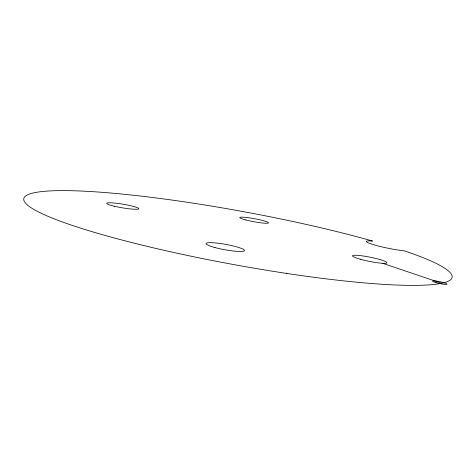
<?xml version="1.0" encoding="UTF-8"?>
<svg xmlns="http://www.w3.org/2000/svg" width="476" height="476" viewBox="0 0 476 476"><rect width="100%" height="100%" fill="white"/><g stroke="black" fill="none" stroke-linecap="round" stroke-linejoin="round"><path stroke-width="0.71" d="M382.644 263.311L441.734 283.268M435.998 282.631A7.33 0.94 12.1 0 0 446.964 284.166A7.33 0.94 12.1 0 0 436.433 281.06A7.33 0.94 12.1 0 0 435.998 282.631M360.713 259.349A17.541 2.124 11.4 0 0 386.928 262.794A17.541 2.124 11.4 0 0 361.576 255.767A17.541 2.124 11.4 0 0 360.713 259.349M245.866 219.96A14.625 1.529 10.5 0 0 268.47 222.964A14.625 1.529 10.5 0 0 248.097 217.687A14.625 1.529 10.5 0 0 245.866 219.96M114.448 206.257A16.279 1.845 9.5 0 0 138.814 208.732A16.279 1.845 9.5 0 0 115.019 203.109A16.279 1.845 9.5 0 0 114.448 206.257M214.938 247.55A19.522 2.719 10.3 0 0 244.485 250.608A19.522 2.719 10.3 0 0 216.449 243.034A19.522 2.719 10.3 0 0 214.938 247.55M286.338 273.373A217.752 26.9 10.4 0 0 404.386 250.846A23.11 2.374 11.4 0 1 372.803 244.474A23.11 2.374 11.4 0 1 372.66 241.07A217.752 26.9 10.4 0 0 29.215 194.143A217.752 26.9 10.4 0 0 286.338 273.373"/></g></svg>
